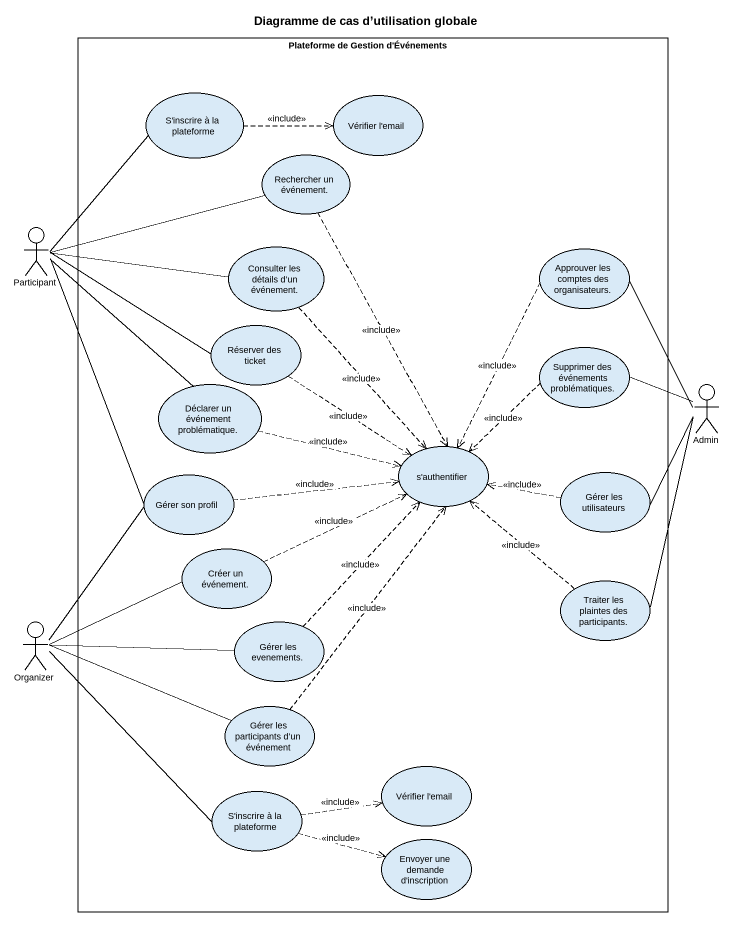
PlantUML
@startuml
title Diagramme de cas d’utilisation globale
rectangle "Plateforme de Gestion d'Événements" as Plateforme_de_Gestion_d {
  usecase "S'inscrire à la plateforme" as S_inscrire_à_la_plateforme
  usecase "Vérifier l'email" as Vérifier_l_email
  usecase "Rechercher un événement." as Rechercher_un_événement
  usecase "Consulter les détails d’un événement." as Consulter_les_détails_d_un
  usecase "Approuver les comptes des organisateurs." as Approuver_les_comptes_des
  usecase "Réserver des ticket" as Réserver_des_ticket
  usecase "Supprimer des événements problématiques." as Supprimer_des_événements
  usecase "Déclarer un événement problématique." as Déclarer_un_événement
  usecase "s'authentifier" as s_authentifier
  usecase "Gérer son profil" as Gérer_son_profil
  usecase "Gérer les utilisateurs" as Gérer_les_utilisateurs
  usecase "Créer un événement." as Créer_un_événement
  usecase "Traiter les plaintes des participants." as Traiter_les_plaintes_des
  usecase "Gérer les evenements." as Gérer_les_evenements
  usecase "Gérer les participants d’un événement" as Gérer_les_participants_d_un
  usecase "Vérifier l'email" as Vérifier_l_email_2
  usecase "S'inscrire à la plateforme" as S_inscrire_à_la_plateforme_2
  usecase "Envoyer une demande d'inscription" as Envoyer_une_demande_d
}
actor "Participant" as Participant_
actor Admin
actor Organizer
S_inscrire_à_la_plateforme .right.> Vérifier_l_email : <<include>>
Rechercher_un_événement ..> s_authentifier : <<include>>
Participant_ -up- S_inscrire_à_la_plateforme
Participant_ -right- Rechercher_un_événement
Participant_ -right- Consulter_les_détails_d_un
Participant_ -right- Réserver_des_ticket
Participant_ -- Déclarer_un_événement
Participant_ -- Gérer_son_profil
Consulter_les_détails_d_un ..> s_authentifier : <<include>>
Approuver_les_comptes_des ..> s_authentifier : <<include>>
Réserver_des_ticket ..> s_authentifier : <<include>>
Supprimer_des_événements ..> s_authentifier : <<include>>
Déclarer_un_événement .right.> s_authentifier : <<include>>
Admin -up- Approuver_les_comptes_des
Admin -left- Supprimer_des_événements
Admin -- Gérer_les_utilisateurs
Admin -- Traiter_les_plaintes_des
Gérer_son_profil .right.> s_authentifier : <<include>>
Gérer_les_utilisateurs .left.> s_authentifier : <<include>>
Créer_un_événement .right.> s_authentifier : <<include>>
Traiter_les_plaintes_des .up.> s_authentifier : <<include>>
Organizer -up- Gérer_son_profil
Organizer -right- Créer_un_événement
Organizer -right- Gérer_les_evenements
Organizer -right- Gérer_les_participants_d_un
Organizer -- S_inscrire_à_la_plateforme_2
Gérer_les_evenements .up.> s_authentifier : <<include>>
Gérer_les_participants_d_un .up.> s_authentifier : <<include>>
S_inscrire_à_la_plateforme_2 .right.> Vérifier_l_email_2 : <<include>>
S_inscrire_à_la_plateforme_2 .right.> Envoyer_une_demande_d : <<include>>
@enduml
